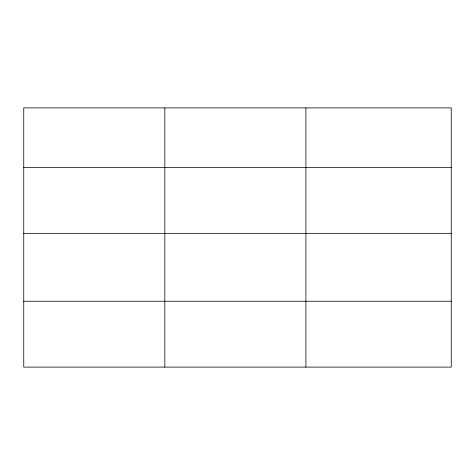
<?xml version="1.0" encoding="UTF-8"?>
<svg xmlns="http://www.w3.org/2000/svg" width="475" height="475" viewBox="0 0 475 475"><rect width="100%" height="100%" fill="white"/><g stroke="black" fill="none" stroke-linecap="round" stroke-linejoin="round"><path stroke-width="0.71" d="M451.25 233.35L451.25 107.89L23.75 107.89L23.75 367.11L451.25 367.11L451.25 233.35L23.75 233.35M23.75 167.473L451.25 167.473M23.75 301.233L451.25 301.233M305.9 107.89L305.9 367.11M164.825 107.89L164.825 367.11"/></g></svg>
